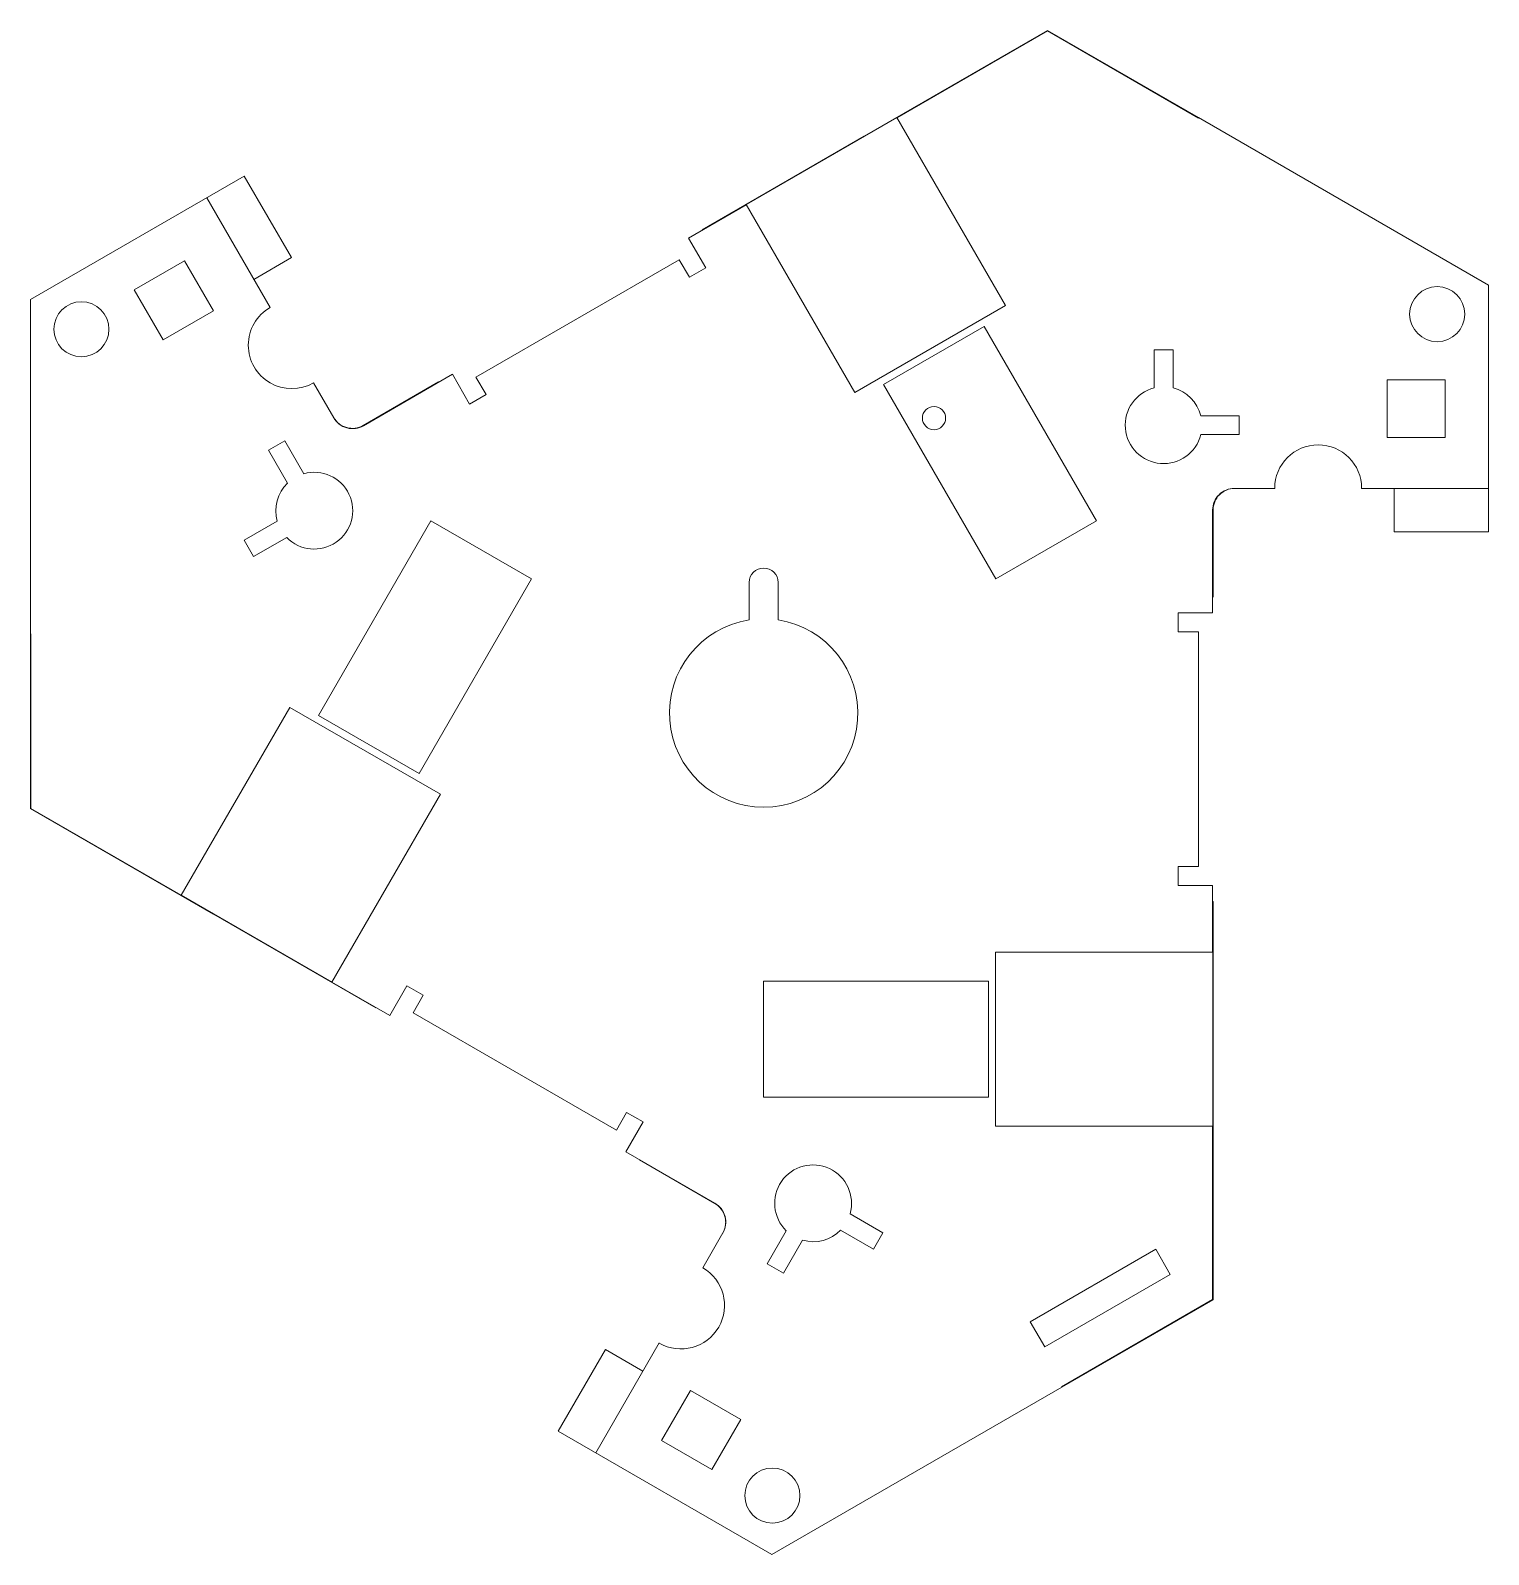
# Model space of a CAD drawing. Header units: millimetres. Extents: x -51 to 50, y -58 to 47.
import ezdxf

# ---------------------------------------------------------------- set-up
doc = ezdxf.new("R2010")
doc.units = ezdxf.units.MM

msp = doc.modelspace()

# ---------------------------------------------------------------- linework, layer by layer
at = {"color": 7, "linetype": 'Continuous', "lineweight": 15}
for p, q in [((6.94, 39.8), (19.57, 47.09)), ((9.19, 41.07), (19.57, 47.07)), ((19.57, 47.09), (19.57, 47.07)), ((19.57, 47.09), (30, 41.08)), ((19.57, 47.07), (30, 41.05)), ((-1.2, 35.08), (9.19, 41.08)), ((16.68, 28.11), (9.19, 41.08)), ((30, 41.08), (30, 41.05)), ((30, 41.08), (50, 29.53)), ((6.94, 39.8), (-4.24, 33.34)), ((6.94, 39.8), (6.94, 39.8)), ((-50.57, 28.54), (-35.83, 37.05)), ((-32.58, 31.42), (-35.83, 37.05)), ((-38.42, 35.55), (-34.05, 27.97)), ((-5.18, 32.77), (-1.2, 35.07)), ((-1.2, 35.08), (6.29, 22.11)), ((-3.99, 30.72), (-5.18, 32.77)), ((-4.24, 33.34), (-4.23, 33.32)), ((-43.42, 29.2), (-39.95, 31.2)), ((-39.95, 31.2), (-37.95, 27.74)), ((-35.17, 29.92), (-32.58, 31.42)), ((-5.82, 31.28), (-19.85, 23.18)), ((-5.82, 31.28), (-5.12, 30.07)), ((-5.12, 30.07), (-3.99, 30.72)), ((50, 29.53), (50, 12.5)), ((-50.57, 5.44), (-50.57, 28.54)), ((-41.42, 25.74), (-43.42, 29.2)), ((-37.95, 27.74), (-41.42, 25.74)), ((6.29, 22.11), (16.68, 28.11)), ((15.2, 26.67), (8.27, 22.67)), ((22.95, 13.25), (15.2, 26.67)), ((26.94, 25.06), (28.24, 25.06)), ((26.94, 22.43), (26.94, 25.06)), ((28.24, 25.06), (28.24, 22.43)), ((-27.61, 19.82), (-21.46, 23.37)), ((-21.46, 23.37), (-20.28, 21.32)), ((-19.15, 21.97), (-19.85, 23.18)), ((-31.05, 22.78), (-29.66, 20.37)), ((-22.43, 22.84), (-27.62, 19.84)), ((8.27, 22.67), (16.02, 9.25)), ((43, 19), (43, 23)), ((43, 23), (47, 23)), ((47, 23), (47, 19)), ((-20.28, 21.32), (-19.15, 21.97)), ((30.16, 20.51), (32.79, 20.51)), ((32.79, 20.51), (32.79, 19.21)), ((-27.62, 19.84), (-27.61, 19.82)), ((32.79, 19.21), (30.16, 19.21)), ((47, 19), (43, 19)), ((-34.16, 18.14), (-33.04, 18.79)), ((-32.85, 15.86), (-34.16, 18.14)), ((-33.04, 18.79), (-31.72, 16.51)), ((35.25, 15.5), (32.47, 15.5)), ((50, 15.5), (41.25, 15.5)), ((43.5, 15.5), (43.5, 12.5)), ((30.97, 14), (30.97, 6.9)), ((31, 14), (30.97, 14)), ((31, 8), (31, 14)), ((-35.83, 11.93), (-33.55, 13.24)), ((-22.95, 13.25), (-30.7, -0.17)), ((-16.02, 9.25), (-22.95, 13.25)), ((16.02, 9.25), (22.95, 13.25)), ((-35.18, 10.8), (-35.83, 11.93)), ((-32.9, 12.12), (-35.18, 10.8)), ((43.5, 12.5), (50, 12.5)), ((-23.77, -4.17), (-16.02, 9.25)), ((-1, 9), (-1, 6.42)), ((1, 6.42), (1, 9)), ((30.97, 6.9), (28.6, 6.9)), ((28.6, 6.9), (28.6, 5.6)), ((-50.57, 5.44), (-50.55, 5.46)), ((-50.57, -6.6), (-50.57, 5.44)), ((-50.55, -6.58), (-50.55, 5.46)), ((28.6, 5.6), (30, 5.6)), ((30, -10.6), (30, 5.6)), ((-32.68, 0.39), (-40.17, -12.58)), ((-22.29, -5.61), (-32.68, 0.39)), ((-30.7, -0.17), (-23.77, -4.17)), ((-29.78, -18.58), (-22.29, -5.61)), ((-50.57, -6.6), (-50.55, -6.58)), ((-37.94, -13.89), (-50.57, -6.6)), ((-40.17, -12.57), (-50.55, -6.58)), ((30, -10.6), (28.6, -10.6)), ((28.6, -10.6), (28.6, -11.9)), ((-29.78, -18.58), (-40.17, -12.58)), ((28.6, -11.9), (30.97, -11.9)), ((30.97, -11.9), (30.97, -16.5)), ((31, -13), (30.97, -13)), ((31, -25.91), (31, -13)), ((-37.94, -13.89), (-26.76, -20.34)), ((-37.94, -13.89), (-37.94, -13.89)), ((30.98, -16.5), (16, -16.5)), ((16, -16.5), (16, -28.5)), ((30.98, -16.5), (30.98, -28.5)), ((-25.79, -20.87), (-29.78, -18.57)), ((-24.61, -18.82), (-25.79, -20.87)), ((-23.48, -19.47), (-24.61, -18.82)), ((15.5, -18.5), (0, -18.5)), ((0, -18.5), (0, -26.5)), ((15.5, -26.5), (15.5, -18.5)), ((-24.18, -20.68), (-23.48, -19.47)), ((-26.76, -20.34), (-26.75, -20.32)), ((-24.18, -20.68), (-10.15, -28.78)), ((31, -25.91), (31, -40.5)), ((31, -25.91), (31, -25.91)), ((0, -26.5), (15.5, -26.5)), ((-9.45, -27.57), (-10.15, -28.78)), ((-9.51, -30.27), (-8.32, -28.22)), ((-8.32, -28.22), (-9.45, -27.57)), ((16, -28.5), (30.98, -28.5)), ((30.97, -28.5), (30.97, -40.48)), ((-3.36, -33.82), (-9.51, -30.27)), ((-8.57, -30.84), (-3.37, -33.84)), ((-3.37, -33.84), (-3.36, -33.82)), ((5.96, -34.55), (8.23, -35.87)), ((0.24, -38.01), (1.56, -35.73)), ((7.58, -36.99), (5.31, -35.68)), ((-4.2, -38.28), (-2.81, -35.87)), ((2.69, -36.38), (1.37, -38.66)), ((8.23, -35.87), (7.58, -36.99)), ((18.39, -42), (27.05, -37)), ((27.05, -37), (28.05, -38.74)), ((1.37, -38.66), (0.24, -38.01)), ((28.05, -38.74), (19.39, -43.74)), ((30.97, -40.48), (20.55, -46.5)), ((31, -40.5), (20.57, -46.52)), ((31, -40.5), (30.97, -40.48)), ((19.39, -43.74), (18.39, -42)), ((-10.92, -43.92), (-14.17, -49.55)), ((-11.58, -51.05), (-7.2, -43.47)), ((-8.33, -45.42), (-10.92, -43.92)), ((-7.05, -50.2), (-5.05, -46.74)), ((-5.05, -46.74), (-1.58, -48.74)), ((20.57, -46.52), (0.57, -58.07)), ((20.57, -46.52), (20.55, -46.51)), ((-1.58, -48.74), (-3.58, -52.2)), ((0.57, -58.07), (-14.17, -49.55)), ((-3.58, -52.2), (-7.05, -50.2))]:
    msp.add_line(p, q, dxfattribs=at)
for centre, radius in [((46.46, 27.52), 1.9), ((-47.06, 26.48), 1.9), ((11.75, 20.35), 0.8), ((0.6, -54), 1.9)]:
    msp.add_circle(centre, radius, dxfattribs=at)
for centre, radius, start, end in [((-32.55, 25.38), 3, 120, 300), ((27.59, 19.86), 2.65, 104.1986, 345.8014), ((27.59, 19.86), 2.65, 14.1986, 75.8014), ((-28.37, 21.14), 1.5, 209.9956, 299.9956), ((-28.36, 21.12), 1.5, 209.9956, 299.9956), ((38.25, 15.5), 3, 0, 180), ((-31, 13.96), 2.65, 134.1986, 195.8014), ((-31, 13.96), 2.65, 224.1986, 105.8014), ((32.47, 14), 1.5, 89.9956, 179.9956), ((32.5, 14), 1.5, 89.9956, 179.9956), ((0, 9), 1, 0, 180), ((0, 0), 6.5, 98.8499, 81.1501), ((3.41, -33.83), 2.65, 344.1986, 225.8014), ((-4.12, -35.14), 1.5, 329.9955, 59.9958), ((-4.11, -35.12), 1.5, 329.9958, 59.9955), ((3.41, -33.83), 2.65, 254.1986, 315.8014), ((-5.7, -40.88), 3, 240, 60)]:
    msp.add_arc(centre, radius, start, end, dxfattribs=at)

doc.saveas('drawing.dxf')
